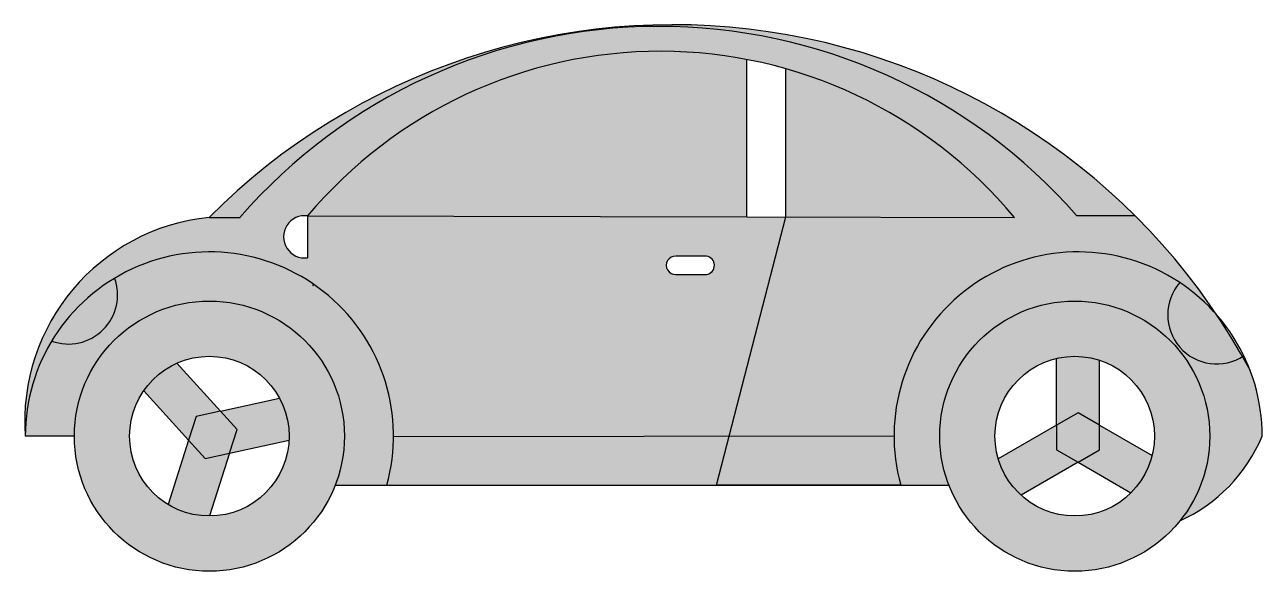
# Model space of a CAD drawing. Header units: millimetres. Extents: x 1926 to 2128, y 1838 to 1927.
import ezdxf

# ---------------------------------------------------------------- set-up
doc = ezdxf.new("R2010")
doc.units = ezdxf.units.MM

msp = doc.modelspace()

# ---------------------------------------------------------------- hatches: boundary and pattern name
h = msp.add_hatch(color=162)
h.paths.add_polyline_path([(1972.15, 1895.82), (1972.15, 1889, -1.151834), (1972.15, 1895.82, -0.467653), (2087.3, 1895.56), (2050.07, 1895.65), (2040.83, 1859.91), (2067.69, 1859.95, -0.692752), (2120.28, 1879.7, 0.049292), (2106.92, 1895.89), (2097.43, 1895.89, 0.453965), (1961.13, 1895.56), (1956.1, 1895.56, 0.405395), (1926.14, 1859.95, -1.001988), (1986.14, 1859.83), (2040.83, 1859.91), (2050.07, 1895.65), (2043.71, 1895.66)])
h.paths.add_polyline_path([(2032.06, 1889.27), (2037.13, 1889.27, -0.864797), (2037.13, 1886.27), (2032.13, 1886.27, -1)], flags=16)
at = {"true_color": 0x000000}
h = msp.add_hatch(color=18, dxfattribs=at)
h.set_gradient(color2=(147, 149, 152), tint=1, name='INVCYLINDER')
h.paths.add_polyline_path([(2043.71, 1921.28, 0.271829), (1972.15, 1895.82), (2043.71, 1895.66)], flags=17)
h.paths.add_polyline_path([(2050.07, 1895.65), (2087.3, 1895.56, 0.151377), (2050.07, 1919.78)], flags=17)
h.paths.add_polyline_path([(1956.1, 1895.56), (1961.13, 1895.56, -0.453965), (2097.43, 1895.89), (2106.92, 1895.89, 0.413837)])
h = msp.add_hatch(color=18, dxfattribs=at)
h.set_gradient(color1=(255, 255, 255), tint=1, name='INVCYLINDER')
h.paths.add_polyline_path([(1940.7, 1885.68, -0.637078), (1930.44, 1875.43, 0.136341), (1926.14, 1859.95), (1934.14, 1859.95, -1), (1978.14, 1859.95, -0.093312), (1976.63, 1851.95), (1985.05, 1851.95, 0.677297)])
h.paths.add_polyline_path([(2040.83, 1859.91), (1986.14, 1859.83, -0.066588), (1985.05, 1851.95), (2038.78, 1851.95)])
h.paths.add_polyline_path([(2067.69, 1859.95), (2040.83, 1859.91), (2038.78, 1851.95), (2068.78, 1851.95, -0.067573)])
h.paths.add_polyline_path([(2119.14, 1859.95, -0.171535), (2114.25, 1846.13, 0.189147), (2127.69, 1859.95, 0.091595), (2125.71, 1870.67, 0.005938), (2124.49, 1872.89, -0.860958), (2114.26, 1884.96, 0.693647), (2068.78, 1851.95), (2076.65, 1851.95, -0.093312), (2075.14, 1859.95, -1)])
h = msp.add_hatch(color=18, dxfattribs=at)
h.set_gradient(color2=(255, 0, 0), tint=1, name='INVCYLINDER')
h.paths.add_polyline_path([(2124.49, 1872.89, 0.018748), (2120.28, 1879.7, 0.066966), (2114.26, 1884.96, 0.860958)])
h.paths.add_polyline_path([(1930.44, 1875.43, 0.637078), (1940.7, 1885.68, 0.12266)])
h = msp.add_hatch(color=18, dxfattribs=at)
h.set_gradient(color2=(0, 0, 0), tint=1)
h.paths.add_polyline_path([(2075.14, 1859.95, 1), (2119.14, 1859.95, 1)])
h.paths.add_polyline_path([(2110.14, 1859.95, -1), (2084.14, 1859.95, -1)], flags=16)
h.paths.add_polyline_path([(2094.19, 1861.75), (2097.69, 1863.77), (2101.19, 1861.75), (2101.19, 1857.71), (2097.69, 1855.69), (2094.19, 1857.71)], flags=0)
h.paths.add_polyline_path([(1934.14, 1859.95, 1), (1978.14, 1859.95, 1)])
h.paths.add_polyline_path([(1969.14, 1859.95, -1), (1943.14, 1859.95, -1)], flags=16)
h.paths.add_polyline_path([(1960.64, 1861.02), (1959.42, 1857.17), (1955.47, 1856.31), (1952.75, 1859.3), (1953.98, 1863.15), (1957.93, 1864.01)], flags=0)
h = msp.add_hatch(color=18, dxfattribs=at)
h.set_gradient(color1=(0, 51, 204), color2=(0, 51, 204), tint=1, name='INVCYLINDER')
h.paths.add_polyline_path([(2097.69, 1863.77), (2101.19, 1861.75), (2101.19, 1872.31, 0.137285), (2094.19, 1872.61), (2094.19, 1861.75)])
h.paths.add_polyline_path([(2084.68, 1856.26, 0.137247), (2088.4, 1850.33), (2097.69, 1855.69), (2094.19, 1857.71), (2094.19, 1861.75)])
h.paths.add_polyline_path([(2101.19, 1861.75), (2101.19, 1857.71), (2097.69, 1855.69), (2106.29, 1850.72, 0.137151), (2109.75, 1856.81)])
h.paths.add_polyline_path([(1969.12, 1859.29, 0.012848), (1969.14, 1859.95, 0.124083), (1967.59, 1866.12), (1957.93, 1864.01), (1960.64, 1861.02), (1959.42, 1857.17)])
h.paths.add_polyline_path([(1959.42, 1857.17), (1955.47, 1856.31), (1952.75, 1859.3), (1949.41, 1848.83, 0.137247), (1956.15, 1846.95)])
h.paths.add_polyline_path([(1952.75, 1859.3), (1953.98, 1863.15), (1957.93, 1864.01), (1950.82, 1871.82, 0.137285), (1945.44, 1867.33)])

# ---------------------------------------------------------------- linework, layer by layer
at = {"color": 18, "true_color": 0x000000}
for p, q in [((2043.71, 1895.66), (2043.71, 1921.28)), ((2050.07, 1895.65), (2050.07, 1919.78)), ((1956.1, 1895.56), (1961.13, 1895.56)), ((1972.15, 1895.82), (1972.15, 1889)), ((1972.15, 1895.82), (2043.71, 1895.66)), ((2038.78, 1851.95), (2050.07, 1895.65)), ((2043.71, 1895.66), (2087.3, 1895.56)), ((2097.43, 1895.89), (2106.92, 1895.89)), ((2037.13, 1889.27), (2032.13, 1889.27)), ((2032.13, 1886.27), (2037.13, 1886.27)), ((1957.93, 1864.01), (1950.82, 1871.82)), ((2094.19, 1861.75), (2094.19, 1872.61)), ((2101.19, 1861.75), (2101.19, 1872.31)), ((1952.75, 1859.3), (1945.44, 1867.33)), ((1957.93, 1864.01), (1967.59, 1866.12)), ((2094.19, 1861.75), (2084.68, 1856.26)), ((2101.19, 1861.75), (2109.75, 1856.81)), ((1952.75, 1859.3), (1949.41, 1848.83)), ((1959.42, 1857.17), (1969.12, 1859.29)), ((2067.69, 1859.95), (1986.14, 1859.83)), ((1959.42, 1857.17), (1956.15, 1846.95)), ((2097.69, 1855.69), (2088.4, 1850.33)), ((2097.69, 1855.69), (2106.29, 1850.72))]:
    msp.add_line(p, q, dxfattribs=at)
for p, q in [((1956.1, 1895.56), (1961.13, 1895.56)), ((1972.99, 1884.42), (1973.14, 1884.67)), ((2125.71, 1870.67), (2125.71, 1870.67)), ((2125.71, 1870.67), (2125.71, 1870.67)), ((2125.71, 1870.67), (2125.71, 1870.67)), ((1959.47, 1862.32), (1959.47, 1862.32)), ((1959.47, 1862.32), (1959.47, 1862.32)), ((1959.47, 1862.32), (1959.47, 1862.32)), ((1959.47, 1862.32), (1959.47, 1862.32)), ((1934.14, 1859.95), (1926.14, 1859.95)), ((1976.63, 1851.95), (2076.65, 1851.95)), ((2068.78, 1851.95), (2038.78, 1851.95)), ((2068.78, 1851.95), (2076.65, 1851.95))]:
    msp.add_line(p, q)
for points in [[(1957.93, 1864.01), (1953.98, 1863.15), (1952.75, 1859.3), (1955.47, 1856.31), (1959.42, 1857.17), (1960.64, 1861.02)], [(2101.19, 1861.75), (2097.69, 1863.77), (2094.19, 1861.75), (2094.19, 1857.71), (2097.69, 1855.69), (2101.19, 1857.71)]]:
    msp.add_lwpolyline(points, close=True, dxfattribs=at)
for centre in [(1956.14, 1859.95), (2097.14, 1859.95)]:
    msp.add_circle(centre, 22)
at = {"color": 1}
for centre in [(1956.14, 1859.95), (2097.14, 1859.95)]:
    msp.add_circle(centre, 13, dxfattribs=at)
at = {"color": 18, "true_color": 0x000000}
for centre, radius, start, end in [((2031.67, 1820.22), 106.72, 28.2151, 135.0863), ((2029.42, 1836.13), 90.54, 41.3035, 138.969), ((2029.62, 1847.59), 75.02, 39.7469, 140), ((1959.47, 1862.32), 33.42, 95.7897, 184.0592), ((1971.66, 1892.41), 3.44, 81.9278, 278.0722), ((1956.14, 1859.95), 30, 344.534, 180), ((2097.69, 1859.95), 30, 0, 195.466), ((2032.09, 1887.77), 1.5, 88.6362, 271.3638), ((2036.91, 1887.77), 1.52, 278.2937, 81.7063), ((1933.18, 1882.95), 8, 249.9579, 19.9592), ((2120.28, 1879.7), 8, 138.8158, 303.4913)]:
    msp.add_arc(centre, radius, start, end, dxfattribs=at)
msp.add_arc((2103.35, 1870.17), 26.39, 294.3933, 337.2365)

doc.saveas('drawing.dxf')
